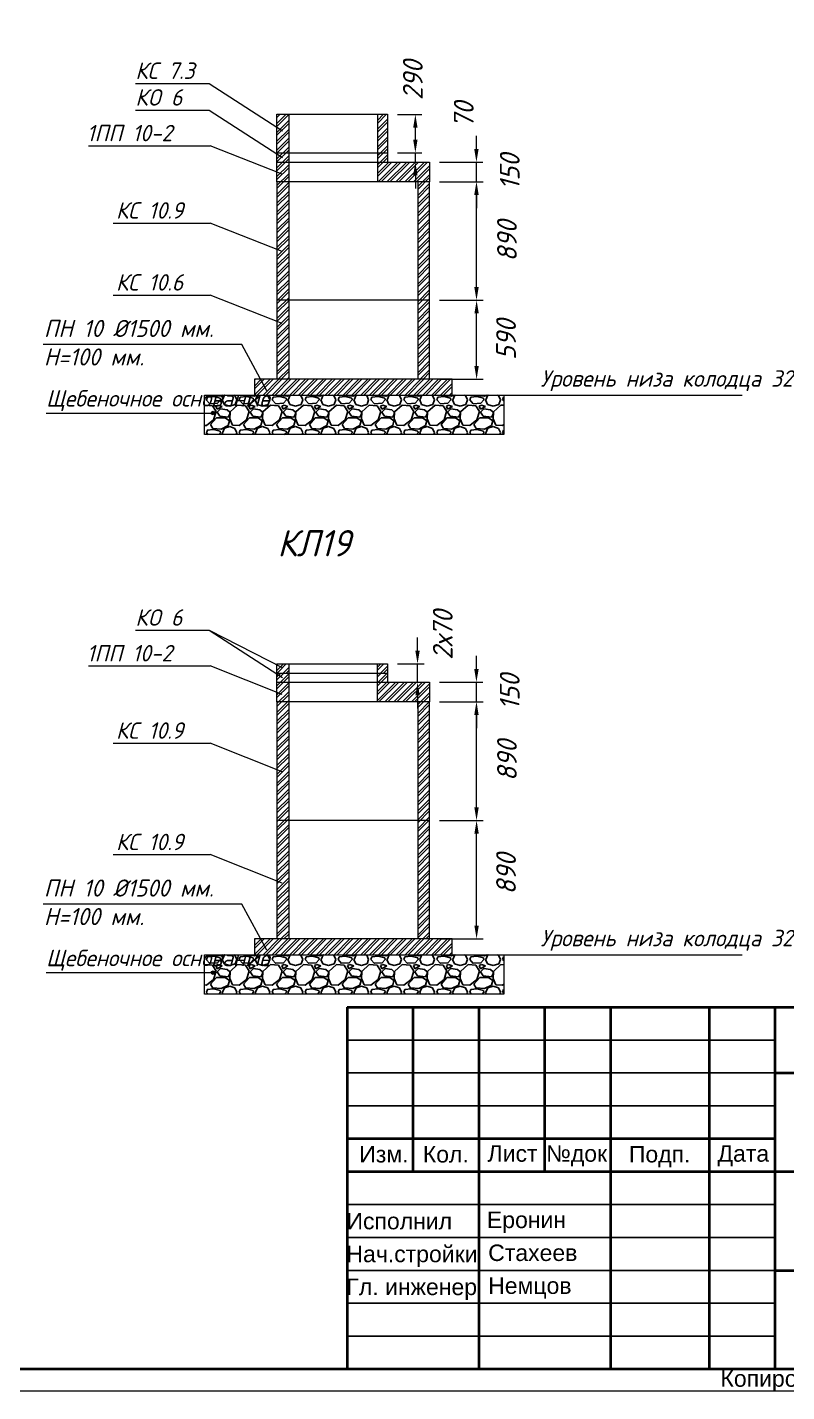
# Model space of a CAD drawing. Header units: millimetres. Extents: x 946 to 259010, y 548 to 42559.
# Drawn here: x 201228 to 212762, y 548 to 21282 of the extents above; entities that cross this region are included whole.
import ezdxf

# ---------------------------------------------------------------- set-up
doc = ezdxf.new("R2010")
doc.units = ezdxf.units.MM
doc.layers.add('.', color=7, linetype='Continuous', lineweight=0, true_color=0xffffff)
for name, color, linetype, lineweight in [('00-рамка', 7, 'Continuous', 40), ('Канализация К1', 14, 'Continuous', 40), ('норма', 7, 'Continuous', 50), ('Размеры КР', 23, 'Continuous', 13), ('Тонко', 7, 'Continuous', 15)]:
    doc.layers.add(name, color=color, linetype=linetype, lineweight=lineweight)
doc.styles.add('2_5-Ариел', font='arial.ttf', dxfattribs={"height": 2.5})
doc.styles.add('GOST-2.304_Type-B_italic', font='GOST Common Italic.ttf')
doc.styles.add('ГОСТ', font='GOST Common Italic.ttf', dxfattribs={"height": 300})
doc.dimstyles.new('М 50', dxfattribs={"dimscale": 0, "dimtxt": 300, "dimasz": 200, "dimexe": 100, "dimexo": 150, "dimgap": 70, "dimtad": 1, "dimdec": 0, "dimlfac": 0.5, "dimdsep": 46, "dimtxsty": 'ГОСТ', "dimcen": 100, "dimdle": 150, "dimclrd": 256, "dimclre": 256, "dimclrt": 256, "dimazin": 3, "dimtfac": 1, "dimtdec": 0, "dimtmove": 1, "dimatfit": 3, "dimfxl": 100, "dimtolj": 1, "dimlwd": -1, "dimlwe": -1, "dimarcsym": 0})

# ---------------------------------------------------------------- blocks, each defined once
blk = doc.blocks.new('*D71')
at = {"layer": 'Defpoints', "color": 0, "transparency": 16777216}
for p in [(207339, 17133), (208052, 17133), (207339, 15933)]:
    blk.add_point(p, dxfattribs=at)
at = {"layer": 'Размеры КР', "transparency": 16777216}
for p, q in [((207489, 17133), (208152, 17133)), ((208052, 16133), (208052, 16933)), ((207489, 15933), (208152, 15933))]:
    blk.add_line(p, q, dxfattribs=at)
for points in [[(208019, 16933), (208085, 16933), (208052, 17133)], [(208019, 16133), (208085, 16133), (208052, 15933)]]:
    blk.add_solid(points, dxfattribs=at)
at = {"layer": 'Размеры КР', "lineweight": 13, "transparency": 16777216, "insert": (208499, 16533), "char_height": 300, "attachment_point": 5, "rotation": 90, "style": 'ГОСТ'}
blk.add_mtext('\\A1;590', dxfattribs=at)
blk = doc.blocks.new('*D72')
at = {"layer": 'Defpoints', "color": 0, "transparency": 16777216}
for p in [(207339, 18933), (208051, 18933), (207339, 17133)]:
    blk.add_point(p, dxfattribs=at)
at = {"layer": 'Размеры КР', "transparency": 16777216}
for p, q in [((207489, 18933), (208151, 18933)), ((208051, 17333), (208051, 18733)), ((207489, 17133), (208151, 17133))]:
    blk.add_line(p, q, dxfattribs=at)
for points in [[(208017, 18733), (208084, 18733), (208051, 18933)], [(208017, 17333), (208084, 17333), (208051, 17133)]]:
    blk.add_solid(points, dxfattribs=at)
at = {"layer": 'Размеры КР', "lineweight": 13, "transparency": 16777216, "insert": (208513, 18033), "char_height": 300, "attachment_point": 5, "rotation": 90, "style": 'ГОСТ'}
blk.add_mtext('\\A1;890', dxfattribs=at)
blk = doc.blocks.new('*D73')
at = {"layer": 'Defpoints', "color": 0, "transparency": 16777216}
for p in [(207339, 19233), (208049, 19233), (207339, 18933)]:
    blk.add_point(p, dxfattribs=at)
at = {"layer": 'Размеры КР', "transparency": 16777216}
for p, q in [((208049, 19433), (208049, 19633)), ((207489, 19233), (208149, 19233)), ((208049, 18933), (208049, 19233)), ((207489, 18933), (208149, 18933)), ((208049, 18733), (208049, 18533))]:
    blk.add_line(p, q, dxfattribs=at)
for points in [[(208016, 19433), (208083, 19433), (208049, 19233)], [(208016, 18733), (208083, 18733), (208049, 18933)]]:
    blk.add_solid(points, dxfattribs=at)
at = {"layer": 'Размеры КР', "lineweight": 13, "transparency": 16777216, "insert": (208555, 19083), "char_height": 300, "attachment_point": 5, "rotation": 90, "style": 'ГОСТ'}
blk.add_mtext('\\A1;150', dxfattribs=at)
blk = doc.blocks.new('*D74')
at = {"layer": 'Defpoints', "color": 0, "transparency": 16777216}
for p in [(206699, 19373), (207122, 19373), (206699, 19233)]:
    blk.add_point(p, dxfattribs=at)
at = {"layer": 'Размеры КР', "transparency": 16777216}
for p, q in [((207122, 19573), (207122, 19773)), ((206849, 19373), (207222, 19373)), ((207122, 19233), (207122, 19373)), ((206849, 19233), (207222, 19233)), ((207122, 19033), (207122, 18833))]:
    blk.add_line(p, q, dxfattribs=at)
for points in [[(207089, 19573), (207155, 19573), (207122, 19373)], [(207089, 19033), (207155, 19033), (207122, 19233)]]:
    blk.add_solid(points, dxfattribs=at)
at = {"layer": 'Размеры КР', "lineweight": 13, "transparency": 16777216, "insert": (207857, 19950), "char_height": 300, "attachment_point": 5, "rotation": 90, "style": 'ГОСТ'}
blk.add_mtext('\\A1;70', dxfattribs=at)
blk = doc.blocks.new('*D75')
at = {"layer": 'Defpoints', "color": 0, "transparency": 16777216}
for p in [(206699, 19959), (207122, 19959), (206699, 19373)]:
    blk.add_point(p, dxfattribs=at)
at = {"layer": 'Размеры КР', "transparency": 16777216}
for p, q in [((206849, 19959), (207222, 19959)), ((207122, 19573), (207122, 19759)), ((206849, 19373), (207222, 19373))]:
    blk.add_line(p, q, dxfattribs=at)
for points in [[(207089, 19759), (207155, 19759), (207122, 19959)], [(207089, 19573), (207155, 19573), (207122, 19373)]]:
    blk.add_solid(points, dxfattribs=at)
at = {"layer": 'Размеры КР', "lineweight": 13, "transparency": 16777216, "insert": (207083, 20477), "char_height": 300, "attachment_point": 5, "rotation": 90, "style": 'ГОСТ'}
blk.add_mtext('\\A1;290', dxfattribs=at)
blk = doc.blocks.new('*D44')
at = {"layer": 'Defpoints', "color": 0, "transparency": 16777216}
for p in [(207339, 9229), (208052, 9229), (207339, 7429)]:
    blk.add_point(p, dxfattribs=at)
at = {"layer": 'Размеры КР', "transparency": 16777216}
for p, q in [((207489, 9229), (208152, 9229)), ((208052, 7629), (208052, 9029)), ((207489, 7429), (208152, 7429))]:
    blk.add_line(p, q, dxfattribs=at)
for points in [[(208019, 9029), (208085, 9029), (208052, 9229)], [(208019, 7629), (208085, 7629), (208052, 7429)]]:
    blk.add_solid(points, dxfattribs=at)
at = {"layer": 'Размеры КР', "lineweight": 13, "transparency": 16777216, "insert": (208499, 8415), "char_height": 300, "attachment_point": 5, "rotation": 90, "style": 'ГОСТ'}
blk.add_mtext('\\A1;890', dxfattribs=at)
blk = doc.blocks.new('*D45')
at = {"layer": 'Defpoints', "color": 0, "transparency": 16777216}
for p in [(207339, 11029), (208051, 11029), (207339, 9229)]:
    blk.add_point(p, dxfattribs=at)
at = {"layer": 'Размеры КР', "transparency": 16777216}
for p, q in [((207489, 11029), (208151, 11029)), ((208051, 9429), (208051, 10829)), ((207489, 9229), (208151, 9229))]:
    blk.add_line(p, q, dxfattribs=at)
for points in [[(208017, 10829), (208084, 10829), (208051, 11029)], [(208017, 9429), (208084, 9429), (208051, 9229)]]:
    blk.add_solid(points, dxfattribs=at)
at = {"layer": 'Размеры КР', "lineweight": 13, "transparency": 16777216, "insert": (208513, 10138), "char_height": 300, "attachment_point": 5, "rotation": 90, "style": 'ГОСТ'}
blk.add_mtext('\\A1;890', dxfattribs=at)
blk = doc.blocks.new('*D46')
at = {"layer": 'Defpoints', "color": 0, "transparency": 16777216}
for p in [(207339, 11329), (208049, 11329), (207339, 11029)]:
    blk.add_point(p, dxfattribs=at)
at = {"layer": 'Размеры КР', "transparency": 16777216}
for p, q in [((208049, 11529), (208049, 11729)), ((207489, 11329), (208149, 11329)), ((208049, 11029), (208049, 11329)), ((207489, 11029), (208149, 11029)), ((208049, 10829), (208049, 10629))]:
    blk.add_line(p, q, dxfattribs=at)
for points in [[(208016, 11529), (208083, 11529), (208049, 11329)], [(208016, 10829), (208083, 10829), (208049, 11029)]]:
    blk.add_solid(points, dxfattribs=at)
at = {"layer": 'Размеры КР', "lineweight": 13, "transparency": 16777216, "insert": (208555, 11179), "char_height": 300, "attachment_point": 5, "rotation": 90, "style": 'ГОСТ'}
blk.add_mtext('\\A1;150', dxfattribs=at)
blk = doc.blocks.new('*D47')
at = {"layer": 'Defpoints', "color": 0, "transparency": 16777216}
for p in [(206699, 11608), (207155, 11608), (206699, 11329)]:
    blk.add_point(p, dxfattribs=at)
at = {"layer": 'Размеры КР', "transparency": 16777216}
for p, q in [((207155, 11808), (207155, 12008)), ((206849, 11608), (207255, 11608)), ((207155, 11329), (207155, 11608)), ((206849, 11329), (207255, 11329)), ((207155, 11129), (207155, 10929))]:
    blk.add_line(p, q, dxfattribs=at)
for points in [[(207122, 11808), (207188, 11808), (207155, 11608)], [(207122, 11129), (207188, 11129), (207155, 11329)]]:
    blk.add_solid(points, dxfattribs=at)
at = {"layer": 'Размеры КР', "lineweight": 13, "transparency": 16777216, "insert": (207538, 12046), "char_height": 300, "attachment_point": 5, "rotation": 90, "style": 'ГОСТ'}
blk.add_mtext('\\A1;2х70', dxfattribs=at)

msp = doc.modelspace()

# ---------------------------------------------------------------- hatches: boundary and pattern name
at = {"layer": '.', "linetype": 'Continuous', "lineweight": 15}
h = msp.add_hatch(dxfattribs=at)
h.set_pattern_fill('ANSI32', color=0, scale=10)
h.set_pattern_definition([(45, (-444321.91, -480941.99), (-67.351921, 67.351921), []), (45, (-444277.01, -480941.99), (-67.351921, 67.351921), [])])
h.paths.add_polyline_path([(205198.6, 17133.1), (205018.6, 17133.1), (205018.6, 15933.1), (205198.6, 15933.1)])
h.paths.add_polyline_path([(205198.6, 18933.1), (205018.6, 18933.1), (205018.6, 17133.1), (205198.6, 17133.1)])
h.paths.add_polyline_path([(205198.6, 19233.1), (205018.6, 19233.1), (205018.6, 18933.1), (205198.6, 18933.1)])
h.paths.add_polyline_path([(205198.6, 19233.1), (205198.6, 19372.7), (205018.6, 19372.7), (205018.6, 19359.4), (205018.6, 19233.1)])
h.paths.add_polyline_path([(205018.6, 19372.7), (205198.6, 19372.7), (205198.6, 19959.4), (205018.6, 19959.4)])
h.paths.add_polyline_path([(206698.6, 19959.4), (206546.4, 19959.4), (206546.4, 19372.7), (206698.6, 19372.7)])
h.paths.add_polyline_path([(206698.6, 19233.1), (206698.6, 19372.7), (206546.4, 19372.7), (206546.4, 19233.1)])
h.paths.add_polyline_path([(207338.6, 18933.1), (207338.6, 19233.1), (206546.4, 19233.1), (206546.4, 18933.1)])
h.paths.add_polyline_path([(207158.6, 17133.1), (207338.6, 17133.1), (207338.6, 18933.1), (207158.6, 18933.1)])
h.paths.add_polyline_path([(207158.6, 15933.1), (207338.6, 15933.1), (207338.6, 17133.1), (207158.6, 17133.1)])
h = msp.add_hatch(dxfattribs=at)
h.set_pattern_fill('ANSI32', color=256, scale=10)
h.set_pattern_definition([(45, (-200364.61, -477848), (-67.351921, 67.351921), []), (45, (-200319.71, -477848), (-67.351921, 67.351921), [])])
h.paths.add_polyline_path([(207678.6, 15933.1), (204678.6, 15933.1), (204678.6, 15693.1), (207678.6, 15693.1)])
h = msp.add_hatch(dxfattribs=at)
h.set_pattern_fill('ANSI32', color=0, scale=10)
h.set_pattern_definition([(45, (-364395.865, -488801.69), (-67.351921, 67.351921), []), (45, (-364350.96, -488801.69), (-67.351921, 67.351921), [])])
h.paths.add_polyline_path([(205198.6, 11468.8), (205198.6, 11608.4), (205018.6, 11608.4), (205018.6, 11468.8)])
h.paths.add_polyline_path([(206698.6, 11468.8), (206698.6, 11608.4), (206542.1, 11608.4), (206542.1, 11468.8)])
h = msp.add_hatch(dxfattribs=at)
h.set_pattern_fill('ANSI32', color=0, scale=10)
h.set_pattern_definition([(45, (-239038.67, -488415.435), (-67.351921, 67.351921), []), (45, (-238993.77, -488415.435), (-67.351921, 67.351921), [])])
h.paths.add_polyline_path([(205018.6, 8629.2), (205018.6, 7429.2), (205198.6, 7429.2), (205198.6, 9229.2), (205018.6, 9229.2)])
h.paths.add_polyline_path([(205018.6, 9229.2), (205198.6, 9229.2), (205198.6, 11029.2), (205018.6, 11029.2)])
h.paths.add_polyline_path([(205018.6, 11029.2), (205198.6, 11029.2), (205198.6, 11329.2), (205018.6, 11329.2)])
h.paths.add_polyline_path([(205198.6, 11329.2), (205198.6, 11468.8), (205018.6, 11468.8), (205018.6, 11329.2)])
h.paths.add_polyline_path([(206698.6, 11329.2), (206698.6, 11468.8), (206542.1, 11468.8), (206542.1, 11329.2)])
h.paths.add_polyline_path([(206542.1, 11029.2), (207338.6, 11029.2), (207338.6, 11329.2), (206542.1, 11329.2)])
h.paths.add_polyline_path([(207158.6, 9229.2), (207338.6, 9229.2), (207338.6, 11029.2), (207158.6, 11029.2)])
h.paths.add_polyline_path([(207158.6, 7429.2), (207338.6, 7429.2), (207338.6, 8629.2), (207338.6, 9229.2), (207158.6, 9229.2)])
h = msp.add_hatch(dxfattribs=at)
h.set_pattern_fill('ANSI32', color=256, scale=10)
h.set_pattern_definition([(45, (-200364.61, -486351.88), (-67.351921, 67.351921), []), (45, (-200319.71, -486351.88), (-67.351921, 67.351921), [])])
h.paths.add_polyline_path([(207678.6, 7429.2), (204678.6, 7429.2), (204678.6, 7189.2), (207678.6, 7189.2)])
h = msp.add_hatch()
h.set_pattern_fill('GRAVEL', color=256, scale=500)
h.set_pattern_definition([(228.0127875, (-986340.86, -166381.613), (-4000, -4500), [67.268, -6659.54402]), (184.9697407, (-986385.86, -166431.613), (6000, 500), [115.434, -11427.96238]), (132.510447, (-986500.86, -166441.613), (5000, -5500), [81.394, -8058.0163]), (267.273689, (-986695.86, -166566.613), (500, 10000), [105.119, -10406.77902]), (292.8336542, (-986700.86, -166671.613), (-2500, 6000), [103.0775, -10204.68656]), (357.273689, (-986660.86, -166766.613), (-10000, 500), [105.119, -10406.77902]), (37.6942405, (-986555.86, -166771.613), (-6500, -5000), [139.0145, -13762.42427]), (72.2553284, (-986445.86, -166686.613), (3500, 11000), [131.244, -12993.16075]), (121.4295656, (-986405.86, -166561.613), (-4000, 6500), [105.475, -10442.03655]), (175.2363583, (-986460.86, -166471.613), (5500, -500), [120.416, -5900.38129]), (222.3974378, (-986580.86, -166461.613), (-6000, -5500), [155.724, -15416.6875]), (138.814075, (-986200.86, -166571.613), (-3500, 3000), [53.1505, -5261.9224]), (171.4692344, (-986240.86, -166536.613), (6500, -1000), [101.1185, -10010.7557]), (225, (-986340.86, -166521.6), (-6e-14, -500), [70.7105, -636.39628]), (203.1985905, (-986375.86, -166461.61), (2500, 1000), [38.079, -3769.80755]), (291.8014095, (-986410.86, -166476.61), (-500, 1500), [53.8515, -2638.7309]), (30.9637565, (-986390.86, -166526.61), (1500, 1000), [87.4645, -2828.01145]), (161.565051, (-986315.86, -166481.61), (1000, -500), [63.2455, -1517.89333]), (16.3895403, (-986700.86, -166476.613), (5000, 1500), [88.6, -8771.42257]), (70.346176, (-986615.86, -166451.613), (-2000, -5500), [74.3305, -7358.70387]), (293.1985905, (-986315.86, -166381.61), (-1000, 2500), [76.1575, -3731.72905]), (343.6104597, (-986285.86, -166451.613), (-5000, 1500), [88.6, -8771.42257]), (339.443955, (-986700.86, -166786.613), (-2500, 1000), [85.44, -4186.56187]), (294.7751406, (-986620.86, -166816.613), (-2500, 5500), [71.589, -7087.32153]), (66.8014095, (-986310.86, -166881.61), (1000, 2500), [76.1575, -3731.72905]), (17.3540246, (-986280.86, -166811.613), (-6500, -2000), [83.8155, -8297.7118]), (69.443955, (-986555.86, -166881.613), (-1000, -2500), [42.72, -4229.28187]), (101.3099325, (-986340.86, -166881.61), (-500, 2000), [25.495, -2524.01476]), (165.963757, (-986345.86, -166856.61), (1500, -500), [103.0775, -1958.47531]), (186.009006, (-986445.86, -166831.613), (5000, 500), [95.525, -9456.96159]), (303.690068, (-986390.86, -166571.61), (-500, 1000), [72.111, -1730.66464]), (353.1572266, (-986350.86, -166631.613), (8500, -1000), [125.897, -12463.78131]), (60.945396, (-986225.86, -166646.613), (-2000, -3500), [51.478, -5096.33707]), (90, (-986200.86, -166601.6), (-500, 500), [30, -470]), (120.256437, (-986455.86, -166816.613), (2000, -3500), [69.462, -6876.76]), (48.0127875, (-986490.86, -166756.613), (4000, 4500), [134.536, -6592.27602]), (0, (-986400.86, -166656.6), (500, 500), [130, -370]), (325.3048465, (-986270.86, -166656.613), (5000, -3500), [79.057, -7826.63715]), (254.054604, (-986205.86, -166701.61), (-500, -2000), [72.801, -3567.25394]), (207.6459754, (-986225.86, -166771.613), (-9500, -5000), [118.5325, -11734.7371]), (175.4260787, (-986330.86, -166826.613), (-6500, 500), [125.3995, -12414.5367])])
h.paths.add_polyline_path([(208464.3, 15093.1), (208464.3, 15693.1), (203919, 15693.1), (203919, 15093.1)])
h = msp.add_hatch()
h.set_pattern_fill('GRAVEL', color=256, scale=500)
h.set_pattern_definition([(228.0127875, (-986340.86, -174885.49), (-4000, -4500), [67.268, -6659.54402]), (184.9697407, (-986385.86, -174935.49), (6000, 500), [115.434, -11427.96238]), (132.510447, (-986500.86, -174945.49), (5000, -5500), [81.394, -8058.0163]), (267.273689, (-986695.86, -175070.49), (500, 10000), [105.119, -10406.77902]), (292.8336542, (-986700.86, -175175.49), (-2500, 6000), [103.0775, -10204.68656]), (357.273689, (-986660.86, -175270.49), (-10000, 500), [105.119, -10406.77902]), (37.6942405, (-986555.86, -175275.49), (-6500, -5000), [139.0145, -13762.42427]), (72.2553284, (-986445.86, -175190.49), (3500, 11000), [131.244, -12993.16075]), (121.4295656, (-986405.86, -175065.49), (-4000, 6500), [105.475, -10442.03655]), (175.2363583, (-986460.86, -174975.49), (5500, -500), [120.416, -5900.38129]), (222.3974378, (-986580.86, -174965.49), (-6000, -5500), [155.724, -15416.6875]), (138.814075, (-986200.86, -175075.49), (-3500, 3000), [53.1505, -5261.9224]), (171.4692344, (-986240.86, -175040.49), (6500, -1000), [101.1185, -10010.7557]), (225, (-986340.86, -175025.5), (-6e-14, -500), [70.7105, -636.39628]), (203.1985905, (-986375.86, -174965.49), (2500, 1000), [38.079, -3769.80755]), (291.8014095, (-986410.86, -174980.49), (-500, 1500), [53.8515, -2638.7309]), (30.9637565, (-986390.86, -175030.49), (1500, 1000), [87.4645, -2828.01145]), (161.565051, (-986315.86, -174985.49), (1000, -500), [63.2455, -1517.89333]), (16.3895403, (-986700.86, -174980.49), (5000, 1500), [88.6, -8771.42257]), (70.346176, (-986615.86, -174955.49), (-2000, -5500), [74.3305, -7358.70387]), (293.1985905, (-986315.86, -174885.49), (-1000, 2500), [76.1575, -3731.72905]), (343.6104597, (-986285.86, -174955.49), (-5000, 1500), [88.6, -8771.42257]), (339.443955, (-986700.86, -175290.49), (-2500, 1000), [85.44, -4186.56187]), (294.7751406, (-986620.86, -175320.49), (-2500, 5500), [71.589, -7087.32153]), (66.8014095, (-986310.86, -175385.49), (1000, 2500), [76.1575, -3731.72905]), (17.3540246, (-986280.86, -175315.49), (-6500, -2000), [83.8155, -8297.7118]), (69.443955, (-986555.86, -175385.49), (-1000, -2500), [42.72, -4229.28187]), (101.3099325, (-986340.86, -175385.49), (-500, 2000), [25.495, -2524.01476]), (165.963757, (-986345.86, -175360.49), (1500, -500), [103.0775, -1958.47531]), (186.009006, (-986445.86, -175335.49), (5000, 500), [95.525, -9456.96159]), (303.690068, (-986390.86, -175075.49), (-500, 1000), [72.111, -1730.66464]), (353.1572266, (-986350.86, -175135.49), (8500, -1000), [125.897, -12463.78131]), (60.945396, (-986225.86, -175150.49), (-2000, -3500), [51.478, -5096.33707]), (90, (-986200.86, -175105.5), (-500, 500), [30, -470]), (120.256437, (-986455.86, -175320.49), (2000, -3500), [69.462, -6876.76]), (48.0127875, (-986490.86, -175260.49), (4000, 4500), [134.536, -6592.27602]), (0, (-986400.86, -175160.5), (500, 500), [130, -370]), (325.3048465, (-986270.86, -175160.49), (5000, -3500), [79.057, -7826.63715]), (254.054604, (-986205.86, -175205.49), (-500, -2000), [72.801, -3567.25394]), (207.6459754, (-986225.86, -175275.49), (-9500, -5000), [118.5325, -11734.7371]), (175.4260787, (-986330.86, -175330.49), (-6500, 500), [125.3995, -12414.5367])])
h.paths.add_polyline_path([(208464.3, 6589.2), (208464.3, 7189.2), (203919, 7189.2), (203919, 6589.2)])
at = {"layer": 'Тонко', "lineweight": 15}
for points in [[(204076.8, 15420.3, 1), (204023.2, 15420.3, 1)], [(204076.8, 6916.5, 1), (204023.2, 6916.5, 1)]]:
    msp.add_hatch(color=256, dxfattribs=at).paths.add_polyline_path(points)

# ---------------------------------------------------------------- linework, layer by layer
at = {"lineweight": 13}
for p, q in [((202870.1, 20429.3), (203991.9, 20429.3)), ((202870.1, 20023.7), (203991.9, 20023.7)), ((202155.4, 19481.6), (204004.7, 19481.6)), ((205099.6, 19048.7), (204004.7, 19481.6)), ((202529.9, 18306.2), (204004.7, 18306.2)), ((205099.6, 17873.3), (204004.7, 18306.2)), ((202529.9, 17212.9), (204004.7, 17212.9)), ((205099.6, 16780), (204004.7, 17212.9)), ((201470.7, 16465.8), (204485, 16465.8)), ((204479.9, 16465.8), (204861.5, 15764.9)), ((208464.3, 15693.1), (212086.6, 15693.1)), ((201514.1, 15420.3), (204050, 15420.3)), ((202870.1, 12119.8), (203991.9, 12119.8)), ((202155.4, 11577.7), (204004.7, 11577.7)), ((205099.6, 11144.8), (204004.7, 11577.7)), ((202529.9, 10402.3), (204004.7, 10402.3)), ((205099.6, 9969.4), (204004.7, 10402.3)), ((202529.9, 8709.1), (204004.7, 8709.1)), ((205099.6, 8276.2), (204004.7, 8709.1)), ((201470.7, 7961.9), (204485, 7961.9)), ((204479.9, 7961.9), (204861.5, 7261)), ((208464.3, 7189.2), (212086.6, 7189.2)), ((201514.1, 6916.5), (204050, 6916.5))]:
    msp.add_line(p, q, dxfattribs=at)
at = {"layer": '00-рамка', "lineweight": 40}
for p, q in [((206083.7, 6392.3), (206083.7, 892.3)), ((206083.7, 6392.3), (224583.7, 6392.3)), ((207083.7, 6392.3), (207083.7, 3892.3)), ((208083.7, 6392.3), (208083.7, 892.3)), ((209083.7, 6392.3), (209083.7, 3892.3)), ((210083.7, 6392.3), (210083.7, 892.3)), ((211583.7, 6392.3), (211583.7, 892.3)), ((212583.7, 6392.3), (212583.7, 892.3)), ((212583.7, 5392.3), (224583.7, 5392.3)), ((212583.7, 4392.3), (206083.7, 4392.3)), ((206083.7, 3892.3), (212583.7, 3892.3)), ((212583.7, 3892.3), (224583.7, 3892.3)), ((212583.7, 2392.3), (224583.7, 2392.3))]:
    msp.add_line(p, q, dxfattribs=at)
at = {"layer": '00-рамка', "lineweight": 25}
for p, q in [((206083.7, 5892.3), (212583.7, 5892.3)), ((206083.7, 5392.3), (212583.7, 5392.3)), ((206083.7, 4892.3), (212583.7, 4892.3)), ((206083.7, 3392.3), (212583.7, 3392.3)), ((206083.7, 2892.3), (212583.7, 2892.3)), ((206083.7, 2892.3), (210083.7, 2892.3)), ((212583.7, 2392.3), (206083.7, 2392.3)), ((206083.7, 1892.3), (212583.7, 1892.3)), ((206083.7, 1392.3), (212583.7, 1392.3))]:
    msp.add_line(p, q, dxfattribs=at)
at = {"layer": '00-рамка', "lineweight": 40}
msp.add_lwpolyline([(166550.4, 42247.4), (224583.7, 42247.4), (224583.7, 892.3), (166550.4, 892.3)], close=True, dxfattribs=at)
at = {"layer": 'Канализация К1', "color": 0, "linetype": 'Continuous', "lineweight": 15}
for p, q in [((203991.9, 20429.3), (205105.4, 19708.9)), ((203991.9, 20023.7), (205105.4, 19303.2)), ((205018.6, 19359.4), (205018.6, 19959.4)), ((205018.6, 19959.4), (206698.6, 19959.4)), ((206546.4, 19959.4), (206546.4, 18933.1)), ((206698.6, 19959.4), (206698.6, 19233.1)), ((205018.6, 19233.1), (205018.6, 19791.5)), ((205018.6, 19372.7), (206698.6, 19372.7)), ((205018.6, 18933.1), (205018.6, 19233.1)), ((205018.6, 19233.1), (207338.6, 19233.1)), ((207338.6, 19233.1), (207338.6, 18933.1)), ((207338.6, 18933.1), (205018.6, 18933.1)), ((205018.6, 18933.1), (205018.6, 17133.1)), ((207338.6, 17133.1), (207338.6, 18933.1)), ((207338.6, 17133.1), (205018.6, 17133.1)), ((205018.6, 17133.1), (205018.6, 15933.1)), ((207338.6, 15933.1), (207338.6, 17133.1)), ((203991.9, 12119.8), (205105.4, 11399.3)), ((203991.9, 12119.8), (205107, 11547)), ((205018.6, 11329.2), (205018.6, 11608.4)), ((205018.6, 11608.4), (206698.6, 11608.4)), ((205018.6, 11468.8), (206698.6, 11468.8)), ((206542.1, 11608.4), (206542.1, 11029.2)), ((206698.6, 11608.4), (206698.6, 11329.2)), ((205018.6, 11029.2), (205018.6, 11329.2)), ((205018.6, 11329.2), (207338.6, 11329.2)), ((207338.6, 11329.2), (207338.6, 11029.2)), ((207338.6, 11029.2), (205018.6, 11029.2)), ((205018.6, 11029.2), (205018.6, 8629.2)), ((207338.6, 8629.2), (207338.6, 11029.2)), ((207338.6, 9229.2), (205018.6, 9229.2)), ((205018.6, 8629.2), (205018.6, 7429.2)), ((207338.6, 7429.2), (207338.6, 8629.2))]:
    msp.add_line(p, q, dxfattribs=at)
at = {"layer": 'Канализация К1', "color": 0, "lineweight": 15}
msp.add_line((165217, 559), (224917, 559), dxfattribs=at)
at = {"layer": 'норма', "lineweight": 15, "ltscale": 2}
for p, q in [((203919, 15393.6), (203919, 15693.1)), ((208464.3, 15693.1), (208464.3, 15393.6)), ((203919, 6889.7), (203919, 7189.2)), ((208464.3, 7189.2), (208464.3, 6889.7))]:
    msp.add_line(p, q, dxfattribs=at)
at = {"layer": 'Размеры КР', "color": 250, "lineweight": 13}
for points in [[(205198.6, 19959.4), (205198.6, 15933.1)], [(207158.6, 18933.1), (207158.6, 15933.1)], [(204678.6, 15933.1), (204678.6, 15693.1), (207678.6, 15693.1), (207678.6, 15933.1), (204678.6, 15933.1)], [(205198.6, 11608.4), (205198.6, 7429.2)], [(207158.6, 11029.2), (207158.6, 7429.2)], [(204678.6, 7429.2), (204678.6, 7189.2), (207678.6, 7189.2), (207678.6, 7429.2), (204678.6, 7429.2)]]:
    msp.add_lwpolyline(points, dxfattribs=at)
for points in [[(208464.3, 15093.1), (203919, 15093.1), (203919, 15693.1), (208464.3, 15693.1)], [(208464.3, 6589.2), (203919, 6589.2), (203919, 7189.2), (208464.3, 7189.2)]]:
    msp.add_lwpolyline(points, close=True, dxfattribs=at)
at = {"layer": 'Тонко', "lineweight": 15}
for centre in [(204050, 15420.3), (204050, 6916.5)]:
    msp.add_circle(centre, 26.8, dxfattribs=at)

# ---------------------------------------------------------------- texts
at = {"lineweight": 15, "style": 'GOST-2.304_Type-B_italic'}
for s, height, p in [('КС 7.3', 249.6, (202870.1, 20497.3)), ('КO 6', 249.6, (202870.1, 20091.7)), ('1ПП 10-2', 249.6, (202130.3, 19549.6)), ('КС 10.9', 249.6, (202575.8, 18374.1)), ('КС 10.6', 249.6, (202575.8, 17280.9)), ('КЛ19', 400, (205026.2, 13241.5)), ('КO 6', 249.6, (202870.1, 12187.8)), ('1ПП 10-2', 249.6, (202130.3, 11645.7)), ('КС 10.9', 249.6, (202575.8, 10470.2)), ('КС 10.9', 249.6, (202575.8, 8777))]:
    msp.add_text(s, height=height, dxfattribs=at).set_placement(p)
at = {"attachment_point": 1, "style": 'ГОСТ'}
for s, width, heights, insert, char_height in [('ПН 10 %%C1500 мм.\\PН=100 мм.', 3495.448, [1161.3], (201480.7, 16835.6), 260), ('Щебеночное основание ', 3888.851, [0], (201514.1, 15767.9), 250), ('ПН 10 %%C1500 мм.\\PН=100 мм.', 3495.448, [1161.3], (201480.7, 8331.7), 260), ('Щебеночное основание ', 3888.851, [0], (201514.1, 7264.1), 250)]:
    msp.add_mtext_dynamic_manual_height_columns(s, width=width, gutter_width=20, heights=heights, dxfattribs=dict(at, insert=insert, char_height=char_height))
at = {"color": 250, "char_height": 250, "attachment_point": 1, "style": 'ГОСТ'}
for s, insert in [('Уровень низа колодца 32.600 ', (209023.4, 16070.4)), ('Уровень низа колодца 32.550 ', (209023.4, 7566.5))]:
    msp.add_mtext_dynamic_manual_height_columns(s, width=4247.949, gutter_width=20, heights=[0], dxfattribs=dict(at, insert=insert))
at = {"layer": '00-рамка', "style": '2_5-Ариел'}
for s, p in [('Изм.', (206269.7, 4031.6)), ('Кол.', (207235.2, 4031.4)), ('Лист', (208218.9, 4042.8)), ('№док', (209108.3, 4042.8)), ('Подп.', (210364.6, 4032.4)), ('Дата', (211710.4, 4042.8)), ('Исполнил', (206075.5, 3016.1)), ('Еронин', (208208.8, 3034.4)), ('Нач.стройки', (206075, 2516.1)), ('Стахеев', (208228, 2534.4)), ('Немцов', (208228, 2034.4)), ('Гл. инженер', (206075, 2016.1)), ('Копировал', (211755.8, 623.4))]:
    msp.add_text(s, height=250, dxfattribs=at).set_placement(p)

# ---------------------------------------------------------------- dimensions: what is measured, and where the dimension line sits
at = {"layer": 'Размеры КР', "color": 1, "lineweight": 13}
for base, p1, p2, text, picture, middle in [((207122.1, 19959.4), (206698.7, 19372.7), (206698.6, 19959.4), '290', '*D75', (207083, 20477)), ((207122.1, 19372.7), (206698.7, 19233.1), (206698.6, 19372.7), '70', '*D74', (207857.1, 19949.6)), ((208050.7, 18933.1), (207338.6, 17133.1), (207338.6, 18933.1), '890', '*D72', (208512.9, 18033.1)), ((208052, 17133.1), (207338.6, 15933.1), (207338.6, 17133.1), '590', '*D71', (208499, 16533.1)), ((207155.2, 11608.4), (206698.6, 11329.2), (206698.6, 11608.4), '2х70', '*D47', (207537.8, 12045.8)), ((208050.7, 11029.2), (207338.6, 9229.2), (207338.6, 11029.2), '890', '*D45', (208512.9, 10137.9)), ((208052, 9229.2), (207338.6, 7429.2), (207338.6, 9229.2), '890', '*D44', (208499, 8414.9))]:
    dim = msp.add_linear_dim(base=base, p1=p1, p2=p2, angle=90, text=text, dimstyle='М 50', override={"dimscale": 1, "dimtad": 3, "dimtmove": 2}, dxfattribs=at)
    dim.commit()
    dim.dimension.update_dxf_attribs({"geometry": picture, "text_midpoint": middle, "dimtype": 160, "text_rotation": 90})
for base, p1, p2, picture, middle in [((208049.5, 19233.1), (207338.6, 18933.1), (207338.6, 19233.1), '*D73', (208554.6, 19083.1)), ((208049.5, 11329.2), (207338.6, 11029.2), (207338.6, 11329.2), '*D46', (208554.6, 11179.2))]:
    dim = msp.add_linear_dim(base=base, p1=p1, p2=p2, angle=90, dimstyle='М 50', override={"dimscale": 1, "dimtad": 3, "dimtmove": 2}, dxfattribs=at)
    dim.commit()
    dim.dimension.update_dxf_attribs({"geometry": picture, "text_midpoint": middle, "dimtype": 160, "text_rotation": 90})

doc.saveas('drawing.dxf')
